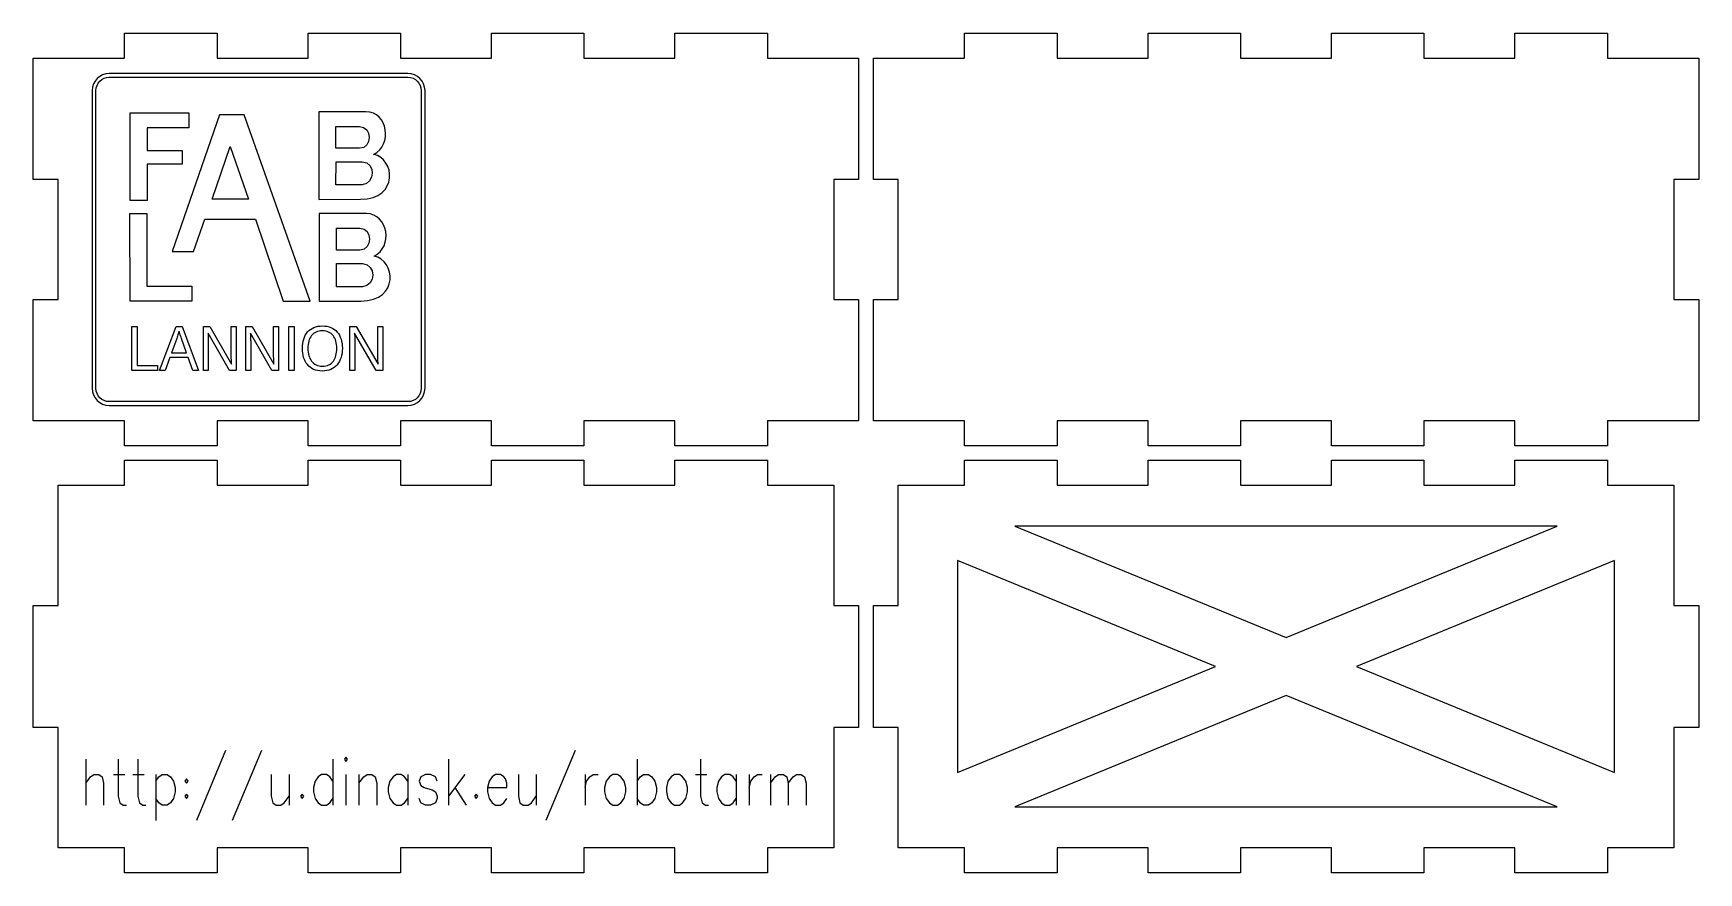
# Model space of a CAD drawing. Extents: x 868 to 1198, y 675 to 879.
# Drawn here: x 995.8 to 1197.6, y 675 to 776.8 of the extents above; entities that cross this region are included whole.
import ezdxf

# ---------------------------------------------------------------- set-up
doc = ezdxf.new("R2010")
doc.units = 0
doc.layers.add('Calque_1', color=7, linetype='CONTINUOUS')

msp = doc.modelspace()

# ---------------------------------------------------------------- linework, layer by layer
at = {"layer": 'Calque_1', "color": 1}
for p, q in [((1006.883517, 773.778364), (1006.883517, 776.778342)), ((1006.883517, 776.778342), (1018.094627, 776.778342)), ((1018.094627, 776.778342), (1018.094627, 773.778364)), ((1029.105739, 773.778364), (1029.105739, 776.778342)), ((1029.105739, 776.778342), (1040.316849, 776.778342)), ((1040.316849, 776.778342), (1040.316849, 773.778364)), ((1051.32796, 773.778364), (1051.32796, 776.778342)), ((1051.32796, 776.778342), (1062.539071, 776.778342)), ((1062.539071, 776.778342), (1062.539071, 773.778364)), ((1073.550182, 773.778364), (1073.550182, 776.778342)), ((1073.550182, 776.778342), (1084.761292, 776.778342)), ((1084.761292, 776.778342), (1084.761292, 773.778364)), ((1108.66174, 773.778338), (1108.66174, 776.778342)), ((1108.66174, 776.778342), (1119.87285, 776.778342)), ((1119.87285, 776.778342), (1119.87285, 773.778338)), ((1130.883962, 773.778338), (1130.883962, 776.778342)), ((1130.883962, 776.778342), (1142.095072, 776.778342)), ((1142.095072, 776.778342), (1142.095072, 773.778338)), ((1153.106184, 773.778338), (1153.106184, 776.778342)), ((1153.106184, 776.778342), (1164.317294, 776.778342)), ((1164.317294, 776.778342), (1164.317294, 773.778338)), ((1175.328406, 773.778338), (1175.328406, 776.778342)), ((1175.328406, 776.778342), (1186.539516, 776.778342)), ((1186.539516, 776.778342), (1186.539516, 773.778338)), ((995.822425, 773.778364), (1006.883517, 773.778364)), ((995.822425, 759.061684), (995.822425, 773.778364)), ((1018.094627, 773.778364), (1029.105739, 773.778364)), ((1040.316849, 773.778364), (1051.32796, 773.778364)), ((1062.539071, 773.778364), (1073.550182, 773.778364)), ((1084.761292, 773.778364), (1095.82241, 773.778364)), ((1095.82241, 773.778364), (1095.82241, 759.061684)), ((1097.600622, 773.778338), (1108.66174, 773.778338)), ((1097.600622, 759.061684), (1097.600622, 773.778338)), ((1119.87285, 773.778338), (1130.883962, 773.778338)), ((1142.095072, 773.778338), (1153.106184, 773.778338)), ((1164.317294, 773.778338), (1175.328406, 773.778338)), ((1186.539516, 773.778338), (1197.600634, 773.778338)), ((1197.600634, 773.778338), (1197.600634, 759.061684)), ((998.82243, 759.061684), (995.822425, 759.061684)), ((998.82243, 744.495022), (998.82243, 759.061684)), ((1095.82241, 759.061684), (1092.822406, 759.061684)), ((1092.822406, 759.061684), (1092.822406, 744.495022)), ((1100.600627, 759.061684), (1097.600622, 759.061684)), ((1100.600627, 744.495022), (1100.600627, 759.061684)), ((1197.600634, 759.061684), (1194.600629, 759.061684)), ((1194.600629, 759.061684), (1194.600629, 744.495022)), ((995.822425, 729.778341), (995.822425, 744.495022)), ((995.822425, 744.495022), (998.82243, 744.495022)), ((1092.822406, 744.495022), (1095.82241, 744.495022)), ((1095.82241, 744.495022), (1095.82241, 729.778341)), ((1097.600622, 729.778341), (1097.600622, 744.495022)), ((1097.600622, 744.495022), (1100.600627, 744.495022)), ((1194.600629, 744.495022), (1197.600634, 744.495022)), ((1197.600634, 744.495022), (1197.600634, 729.778341)), ((1006.883517, 729.778341), (995.822425, 729.778341)), ((1006.883517, 726.778363), (1006.883517, 729.778341)), ((1029.105739, 729.778341), (1018.094627, 729.778341)), ((1018.094627, 729.778341), (1018.094627, 726.778363)), ((1029.105739, 726.778363), (1029.105739, 729.778341)), ((1051.32796, 729.778341), (1040.316849, 729.778341)), ((1040.316849, 729.778341), (1040.316849, 726.778363)), ((1051.32796, 726.778363), (1051.32796, 729.778341)), ((1073.550182, 729.778341), (1062.539071, 729.778341)), ((1062.539071, 729.778341), (1062.539071, 726.778363)), ((1073.550182, 726.778363), (1073.550182, 729.778341)), ((1095.82241, 729.778341), (1084.761292, 729.778341)), ((1084.761292, 729.778341), (1084.761292, 726.778363)), ((1108.66174, 729.778341), (1097.600622, 729.778341)), ((1108.66174, 726.778336), (1108.66174, 729.778341)), ((1130.883962, 729.778341), (1119.87285, 729.778341)), ((1119.87285, 729.778341), (1119.87285, 726.778336)), ((1130.883962, 726.778336), (1130.883962, 729.778341)), ((1153.106184, 729.778341), (1142.095072, 729.778341)), ((1142.095072, 729.778341), (1142.095072, 726.778336)), ((1153.106184, 726.778336), (1153.106184, 729.778341)), ((1175.328406, 729.778341), (1164.317294, 729.778341)), ((1164.317294, 729.778341), (1164.317294, 726.778336)), ((1175.328406, 726.778336), (1175.328406, 729.778341)), ((1197.600634, 729.778341), (1186.539516, 729.778341)), ((1186.539516, 729.778341), (1186.539516, 726.778336)), ((1018.094627, 726.778363), (1006.883517, 726.778363)), ((1040.316849, 726.778363), (1029.105739, 726.778363)), ((1062.539071, 726.778363), (1051.32796, 726.778363)), ((1084.761292, 726.778363), (1073.550182, 726.778363)), ((1119.87285, 726.778336), (1108.66174, 726.778336)), ((1142.095072, 726.778336), (1130.883962, 726.778336)), ((1164.317294, 726.778336), (1153.106184, 726.778336)), ((1186.539516, 726.778336), (1175.328406, 726.778336)), ((1006.883517, 722.000147), (1006.883517, 725.000151)), ((1006.883517, 725.000151), (1018.094627, 725.000151)), ((1018.094627, 725.000151), (1018.094627, 722.000147)), ((1029.105739, 722.000147), (1029.105739, 725.000151)), ((1029.105739, 725.000151), (1040.316849, 725.000151)), ((1040.316849, 725.000151), (1040.316849, 722.000147)), ((1051.32796, 722.000147), (1051.32796, 725.000151)), ((1051.32796, 725.000151), (1062.539071, 725.000151)), ((1062.539071, 725.000151), (1062.539071, 722.000147)), ((1073.550182, 722.000147), (1073.550182, 725.000151)), ((1073.550182, 725.000151), (1084.761292, 725.000151)), ((1084.761292, 725.000151), (1084.761292, 722.000147)), ((1108.661751, 722.000147), (1108.661751, 725.000152)), ((1108.661751, 725.000152), (1119.872861, 725.000152)), ((1119.872861, 725.000152), (1119.872861, 722.000147)), ((1130.883973, 722.000147), (1130.883973, 725.000152)), ((1130.883973, 725.000152), (1142.095083, 725.000152)), ((1142.095083, 725.000152), (1142.095083, 722.000147)), ((1153.106195, 722.000147), (1153.106195, 725.000152)), ((1153.106195, 725.000152), (1164.317305, 725.000152)), ((1164.317305, 725.000152), (1164.317305, 722.000147)), ((1175.328416, 722.000147), (1175.328416, 725.000152)), ((1175.328416, 725.000152), (1186.539527, 725.000152)), ((1186.539527, 725.000152), (1186.539527, 722.000147)), ((998.82243, 722.000147), (1006.883517, 722.000147)), ((998.82243, 707.383479), (998.82243, 722.000147)), ((1018.094627, 722.000147), (1029.105739, 722.000147)), ((1040.316849, 722.000147), (1051.32796, 722.000147)), ((1062.539071, 722.000147), (1073.550182, 722.000147)), ((1084.761292, 722.000147), (1092.822406, 722.000147)), ((1092.822406, 722.000147), (1092.822406, 707.383479)), ((1100.600638, 722.000147), (1108.661751, 722.000147)), ((1100.600638, 707.383479), (1100.600638, 722.000147)), ((1119.872861, 722.000147), (1130.883973, 722.000147)), ((1142.095083, 722.000147), (1153.106195, 722.000147)), ((1164.317305, 722.000147), (1175.328416, 722.000147)), ((1186.539527, 722.000147), (1194.60064, 722.000147)), ((1194.60064, 722.000147), (1194.60064, 707.383479)), ((1114.73325, 717.012248), (1147.600983, 703.505851)), ((1180.46726, 717.012248), (1114.73325, 717.012248)), ((1147.600983, 703.505851), (1180.46726, 717.012248)), ((1139.069387, 700.000149), (1107.794658, 712.851834)), ((1107.794658, 712.851834), (1107.794658, 687.148489)), ((1187.406619, 712.851861), (1156.13189, 700.000149)), ((1187.406619, 687.148489), (1187.406619, 712.851861)), ((995.822425, 692.616818), (995.822425, 707.383479)), ((995.822425, 707.383479), (998.82243, 707.383479)), ((1092.822406, 707.383479), (1095.82241, 707.383479)), ((1095.82241, 707.383479), (1095.82241, 692.616818)), ((1097.600633, 692.616818), (1097.600633, 707.383479)), ((1097.600633, 707.383479), (1100.600638, 707.383479)), ((1194.60064, 707.383479), (1197.600645, 707.383479)), ((1197.600645, 707.383479), (1197.600645, 692.616818)), ((1107.794658, 687.148489), (1139.069387, 700.000149)), ((1156.13189, 700.000149), (1187.406619, 687.148489)), ((1147.600268, 696.494499), (1114.73325, 682.988049)), ((1180.46726, 682.988049), (1147.600268, 696.494499)), ((998.82243, 692.616818), (995.822425, 692.616818)), ((998.82243, 678.00015), (998.82243, 692.616818)), ((1095.82241, 692.616818), (1092.822406, 692.616818)), ((1092.822406, 692.616818), (1092.822406, 678.00015)), ((1100.600638, 692.616818), (1097.600633, 692.616818)), ((1100.600638, 678.00015), (1100.600638, 692.616818)), ((1197.600645, 692.616818), (1194.60064, 692.616818)), ((1194.60064, 692.616818), (1194.60064, 678.00015)), ((1114.73325, 682.988049), (1180.46726, 682.988049)), ((1006.883517, 678.00015), (998.82243, 678.00015)), ((1006.883517, 675.000145), (1006.883517, 678.00015)), ((1029.105739, 678.00015), (1018.094627, 678.00015)), ((1018.094627, 678.00015), (1018.094627, 675.000145)), ((1029.105739, 675.000145), (1029.105739, 678.00015)), ((1051.32796, 678.00015), (1040.316849, 678.00015)), ((1040.316849, 678.00015), (1040.316849, 675.000145)), ((1051.32796, 675.000145), (1051.32796, 678.00015)), ((1073.550182, 678.00015), (1062.539071, 678.00015)), ((1062.539071, 678.00015), (1062.539071, 675.000145)), ((1073.550182, 675.000145), (1073.550182, 678.00015)), ((1092.822406, 678.00015), (1084.761292, 678.00015)), ((1084.761292, 678.00015), (1084.761292, 675.000145)), ((1108.661751, 678.00015), (1100.600638, 678.00015)), ((1108.661751, 675.000146), (1108.661751, 678.00015)), ((1130.883973, 678.00015), (1119.872861, 678.00015)), ((1119.872861, 678.00015), (1119.872861, 675.000146)), ((1130.883973, 675.000146), (1130.883973, 678.00015)), ((1153.106195, 678.00015), (1142.095083, 678.00015)), ((1142.095083, 678.00015), (1142.095083, 675.000146)), ((1153.106195, 675.000146), (1153.106195, 678.00015)), ((1175.328416, 678.00015), (1164.317305, 678.00015)), ((1164.317305, 678.00015), (1164.317305, 675.000146)), ((1175.328416, 675.000146), (1175.328416, 678.00015)), ((1194.60064, 678.00015), (1186.539527, 678.00015)), ((1186.539527, 678.00015), (1186.539527, 675.000146)), ((1018.094627, 675.000145), (1006.883517, 675.000145)), ((1040.316849, 675.000145), (1029.105739, 675.000145)), ((1062.539071, 675.000145), (1051.32796, 675.000145)), ((1084.761292, 675.000145), (1073.550182, 675.000145)), ((1119.872861, 675.000146), (1108.661751, 675.000146)), ((1142.095083, 675.000146), (1130.883973, 675.000146)), ((1164.317305, 675.000146), (1153.106195, 675.000146)), ((1186.539527, 675.000146), (1175.328416, 675.000146))]:
    msp.add_line(p, q, dxfattribs=at)
at = {"layer": 'Calque_1', "color": 7}
for p, q in [((1041.203944, 771.904003), (1005.030878, 771.904003)), ((1005.030878, 771.443416), (1041.203944, 771.443416)), ((1005.030878, 771.443416), (1005.030878, 771.443416)), ((1002.953528, 769.82668), (1002.953528, 733.729946)), ((1003.414141, 733.729946), (1003.414141, 769.82668)), ((1042.820601, 769.82668), (1042.820601, 733.729946)), ((1043.281267, 733.729946), (1043.281267, 769.82668)), ((1007.541086, 767.128406), (1014.67629, 767.118087)), ((1007.541112, 756.494617), (1007.541086, 767.128406)), ((1018.384504, 766.901976), (1012.657334, 750.303975)), ((1014.67629, 767.118087), (1014.681581, 765.297066)), ((1021.370142, 766.909119), (1018.384504, 766.901976)), ((1021.370142, 766.907267), (1021.370142, 766.909119)), ((1029.386382, 744.298516), (1021.370142, 766.907267)), ((1030.409632, 767.271995), (1030.422596, 756.643551)), ((1036.124685, 767.271651), (1030.409632, 767.271995)), ((1009.6187, 765.307385), (1009.613408, 762.573339)), ((1014.681581, 765.297066), (1009.6187, 765.307385)), ((1032.494019, 765.487434), (1035.336094, 765.489233)), ((1032.494019, 762.830356), (1032.494019, 765.487434)), ((1017.474258, 756.668369), (1019.680725, 763.063348)), ((1019.680725, 763.063506), (1021.896187, 756.679216)), ((1019.680725, 763.063348), (1019.680725, 763.063506)), ((1035.336094, 762.830356), (1032.494019, 762.830356)), ((1009.613408, 762.573339), (1013.840233, 762.568048)), ((1013.840233, 760.895802), (1009.618568, 760.895802)), ((1009.618568, 760.895802), (1009.618568, 756.494617)), ((1013.840233, 762.568048), (1013.840233, 760.895802)), ((1032.49222, 758.397632), (1032.503015, 761.192955)), ((1032.503015, 761.192955), (1035.664627, 761.192955)), ((1021.896187, 756.679216), (1017.474258, 756.668369)), ((1035.664627, 758.397632), (1032.49222, 758.397632)), ((1007.535794, 754.925188), (1009.587717, 754.925188)), ((1007.54098, 744.312089), (1007.535794, 754.925188)), ((1009.618568, 756.494617), (1007.541112, 756.494617)), ((1009.587717, 754.925188), (1009.587717, 746.122791)), ((1030.422596, 756.643551), (1035.460369, 756.648578)), ((1030.460061, 754.930559), (1030.472497, 744.302088)), ((1036.174506, 754.930479), (1030.460061, 754.930559)), ((1015.240858, 750.303975), (1016.603462, 754.228593)), ((1016.603462, 754.228593), (1022.741795, 754.24288)), ((1022.741795, 754.24288), (1026.104517, 744.303807)), ((1032.544449, 753.145997), (1035.386444, 753.147796)), ((1032.544449, 750.488893), (1032.544449, 753.145997)), ((1012.657334, 750.303975), (1015.240858, 750.303975)), ((1032.54265, 746.056196), (1032.553418, 748.851571)), ((1035.386444, 750.488893), (1032.544449, 750.488893)), ((1032.553418, 748.851571), (1035.715057, 748.851571)), ((1009.587717, 746.122791), (1015.025063, 746.122791)), ((1015.025063, 746.122791), (1015.025063, 744.312089)), ((1035.715057, 746.056196), (1032.54265, 746.056196)), ((1015.025063, 744.312089), (1007.54098, 744.312089)), ((1026.104517, 744.303807), (1029.386382, 744.298516)), ((1030.472497, 744.302088), (1035.51019, 744.307379)), ((1007.742195, 735.902519), (1007.742195, 741.219321)), ((1007.742195, 741.219321), (1008.404342, 741.219321)), ((1008.404342, 741.219321), (1008.404342, 736.491191)), ((1011.125846, 735.902519), (1013.119375, 741.219321)), ((1013.119375, 741.219321), (1013.871692, 741.219321)), ((1013.871692, 741.219321), (1015.833974, 735.902519)), ((1016.437674, 735.902519), (1016.437674, 741.219321)), ((1016.437674, 741.219321), (1017.20732, 741.219321)), ((1017.20732, 741.219321), (1019.849158, 736.660974)), ((1019.807883, 737.732642), (1019.807883, 741.219321)), ((1019.807883, 741.219321), (1020.404148, 741.219321)), ((1020.404148, 741.219321), (1020.404148, 735.902519)), ((1021.568791, 735.902519), (1021.568791, 741.219321)), ((1021.568791, 741.219321), (1022.338464, 741.219321)), ((1022.338464, 741.219321), (1024.980249, 736.660974)), ((1024.938974, 737.732642), (1024.938974, 741.219321)), ((1024.938974, 741.219321), (1025.535292, 741.219321)), ((1025.535292, 741.219321), (1025.535292, 735.902519)), ((1026.77214, 735.902519), (1026.77214, 741.219321)), ((1026.77214, 741.219321), (1027.434286, 741.219321)), ((1027.434286, 741.219321), (1027.434286, 735.902519)), ((1034.188411, 735.902519), (1034.188411, 741.219321)), ((1034.188411, 741.219321), (1034.958057, 741.219321)), ((1034.958057, 741.219321), (1037.599816, 736.660974)), ((1037.558541, 737.732642), (1037.558541, 741.219321)), ((1037.558541, 741.219321), (1038.154859, 741.219321)), ((1038.154859, 741.219321), (1038.154859, 735.902519)), ((1013.198459, 739.766494), (1012.574413, 738.019371)), ((1014.401493, 738.019371), (1013.774008, 739.774035)), ((1013.774008, 739.774035), (1013.774643, 739.774035)), ((1019.606033, 735.902519), (1016.991923, 740.430572)), ((1017.027113, 739.434442), (1017.027113, 735.902519)), ((1024.737044, 735.902519), (1022.122988, 740.430572)), ((1022.158177, 739.434442), (1022.158177, 735.902519)), ((1032.593106, 738.585421), (1032.593106, 738.585421)), ((1033.269116, 738.585421), (1033.269116, 738.585421)), ((1037.356638, 735.902519), (1034.742554, 740.430572)), ((1034.777744, 739.434442), (1034.777744, 735.902519)), ((1008.404342, 736.491191), (1010.872798, 736.491191)), ((1010.872798, 736.491191), (1010.872798, 735.902519)), ((1012.373965, 737.457131), (1011.812387, 735.902519)), ((1014.599746, 737.457131), (1012.373965, 737.457131)), ((1012.574413, 738.019371), (1014.401493, 738.019371)), ((1015.157911, 735.902519), (1014.599746, 737.457131)), ((1010.872798, 735.902519), (1007.742195, 735.902519)), ((1011.812387, 735.902519), (1011.125846, 735.902519)), ((1015.833974, 735.902519), (1015.157911, 735.902519)), ((1017.027113, 735.902519), (1016.437674, 735.902519)), ((1019.606774, 735.902519), (1019.606033, 735.902519)), ((1020.404148, 735.902519), (1019.606774, 735.902519)), ((1022.158177, 735.902519), (1021.568791, 735.902519)), ((1024.737865, 735.902519), (1024.737044, 735.902519)), ((1025.535292, 735.902519), (1024.737865, 735.902519)), ((1027.434286, 735.902519), (1026.77214, 735.902519)), ((1034.777744, 735.902519), (1034.188411, 735.902519)), ((1037.357431, 735.902519), (1037.356638, 735.902519)), ((1038.154859, 735.902519), (1037.357431, 735.902519)), ((1041.203944, 732.113236), (1005.030878, 732.113236)), ((1005.030878, 731.652676), (1041.203944, 731.652676)), ((1002.179431, 688.759405), (1002.179431, 683.203155)), ((1006.120106, 688.759405), (1006.120106, 684.261488)), ((1008.484511, 688.759405), (1008.484511, 684.261488)), ((1019.124333, 689.817738), (1015.577725, 681.351071)), ((1023.459075, 689.817738), (1019.912468, 681.351071)), ((1032.12856, 688.759405), (1032.12856, 683.203155)), ((1033.70483, 689.023988), (1033.507796, 688.759405)), ((1033.507796, 688.759405), (1033.70483, 688.494821)), ((1033.901864, 688.759405), (1033.70483, 689.023988)), ((1033.70483, 688.494821), (1033.901864, 688.759405)), ((1046.117956, 688.759405), (1046.117956, 683.203155)), ((1061.486588, 689.817738), (1057.939981, 681.351071)), ((1068.97387, 688.759405), (1068.97387, 683.203155)), ((1076.658186, 688.759405), (1076.658186, 684.261488)), ((1002.179431, 685.848988), (1002.770532, 686.642738)), ((1002.770532, 686.642738), (1003.1646, 686.907321)), ((1003.1646, 686.907321), (1003.755701, 686.907321)), ((1003.755701, 686.907321), (1004.149768, 686.642738)), ((1004.149768, 686.642738), (1004.346802, 685.848988)), ((1005.529004, 686.907321), (1006.908241, 686.907321)), ((1007.893409, 686.907321), (1009.272646, 686.907321)), ((1010.651882, 686.907321), (1010.651882, 681.351071)), ((1010.651882, 686.113571), (1011.045949, 686.642738)), ((1011.045949, 686.642738), (1011.440017, 686.907321)), ((1011.440017, 686.907321), (1012.031118, 686.907321)), ((1012.031118, 686.907321), (1012.425186, 686.642738)), ((1012.425186, 686.642738), (1012.819253, 686.113571)), ((1012.819253, 686.113571), (1013.016287, 685.319821)), ((1014.395523, 686.378155), (1014.198489, 686.113571)), ((1014.198489, 686.113571), (1014.395523, 685.848988)), ((1014.592557, 686.113571), (1014.395523, 686.378155)), ((1014.395523, 685.848988), (1014.592557, 686.113571)), ((1024.641278, 686.907321), (1024.641278, 684.261488)), ((1026.808649, 686.907321), (1026.808649, 683.203155)), ((1029.961189, 686.113571), (1029.764155, 685.319821)), ((1030.355256, 686.642738), (1029.961189, 686.113571)), ((1030.749324, 686.907321), (1030.355256, 686.642738)), ((1031.340425, 686.907321), (1030.749324, 686.907321)), ((1031.734493, 686.642738), (1031.340425, 686.907321)), ((1032.12856, 686.113571), (1031.734493, 686.642738)), ((1033.70483, 686.907321), (1033.70483, 683.203155)), ((1035.2811, 686.907321), (1035.2811, 683.203155)), ((1035.2811, 685.848988), (1035.872201, 686.642738)), ((1035.872201, 686.642738), (1036.266269, 686.907321)), ((1036.266269, 686.907321), (1036.85737, 686.907321)), ((1036.85737, 686.907321), (1037.251437, 686.642738)), ((1037.251437, 686.642738), (1037.448471, 685.848988)), ((1039.024741, 686.113571), (1038.827707, 685.319821)), ((1039.418809, 686.642738), (1039.024741, 686.113571)), ((1039.812876, 686.907321), (1039.418809, 686.642738)), ((1040.403977, 686.907321), (1039.812876, 686.907321)), ((1040.798045, 686.642738), (1040.403977, 686.907321)), ((1041.192112, 686.113571), (1040.798045, 686.642738)), ((1041.192112, 686.907321), (1041.192112, 683.203155)), ((1042.768382, 686.642738), (1042.571349, 686.113571)), ((1042.571349, 686.113571), (1042.768382, 685.584405)), ((1043.359484, 686.907321), (1042.768382, 686.642738)), ((1043.950585, 686.907321), (1043.359484, 686.907321)), ((1044.541686, 686.642738), (1043.950585, 686.907321)), ((1044.73872, 686.113571), (1044.541686, 686.642738)), ((1048.088293, 686.907321), (1046.117956, 684.261488)), ((1051.0438, 686.113571), (1050.846766, 685.319821)), ((1051.437867, 686.642738), (1051.0438, 686.113571)), ((1051.831935, 686.907321), (1051.437867, 686.642738)), ((1052.423036, 686.907321), (1051.831935, 686.907321)), ((1052.817103, 686.642738), (1052.423036, 686.907321)), ((1053.014137, 686.378155), (1052.817103, 686.642738)), ((1053.211171, 685.848988), (1053.014137, 686.378155)), ((1054.590407, 686.907321), (1054.590407, 684.261488)), ((1056.757778, 686.907321), (1056.757778, 683.203155)), ((1062.668791, 686.907321), (1062.668791, 683.203155)), ((1062.668791, 685.319821), (1062.865824, 686.113571)), ((1062.865824, 686.113571), (1063.259892, 686.642738)), ((1063.259892, 686.642738), (1063.653959, 686.907321)), ((1063.653959, 686.907321), (1064.245061, 686.907321)), ((1065.230229, 686.113571), (1065.033196, 685.319821)), ((1065.624297, 686.642738), (1065.230229, 686.113571)), ((1066.018364, 686.907321), (1065.624297, 686.642738)), ((1066.609465, 686.907321), (1066.018364, 686.907321)), ((1067.003533, 686.642738), (1066.609465, 686.907321)), ((1067.3976, 686.113571), (1067.003533, 686.642738)), ((1067.594634, 685.319821), (1067.3976, 686.113571)), ((1068.97387, 686.113571), (1069.367938, 686.642738)), ((1069.367938, 686.642738), (1069.762005, 686.907321)), ((1069.762005, 686.907321), (1070.353107, 686.907321)), ((1070.353107, 686.907321), (1070.747174, 686.642738)), ((1070.747174, 686.642738), (1071.141242, 686.113571)), ((1071.141242, 686.113571), (1071.338275, 685.319821)), ((1072.717512, 686.113571), (1072.520478, 685.319821)), ((1073.111579, 686.642738), (1072.717512, 686.113571)), ((1073.505647, 686.907321), (1073.111579, 686.642738)), ((1074.096748, 686.907321), (1073.505647, 686.907321)), ((1074.490815, 686.642738), (1074.096748, 686.907321)), ((1074.884883, 686.113571), (1074.490815, 686.642738)), ((1075.081917, 685.319821), (1074.884883, 686.113571)), ((1076.067085, 686.907321), (1077.446321, 686.907321)), ((1078.825558, 686.113571), (1078.628524, 685.319821)), ((1079.219625, 686.642738), (1078.825558, 686.113571)), ((1079.613693, 686.907321), (1079.219625, 686.642738)), ((1080.204794, 686.907321), (1079.613693, 686.907321)), ((1080.598861, 686.642738), (1080.204794, 686.907321)), ((1080.992929, 686.113571), (1080.598861, 686.642738)), ((1080.992929, 686.907321), (1080.992929, 683.203155)), ((1082.569199, 686.907321), (1082.569199, 683.203155)), ((1082.569199, 685.319821), (1082.766233, 686.113571)), ((1082.766233, 686.113571), (1083.1603, 686.642738)), ((1083.1603, 686.642738), (1083.554368, 686.907321)), ((1083.554368, 686.907321), (1084.145469, 686.907321)), ((1085.130638, 686.907321), (1085.130638, 683.203155)), ((1085.130638, 685.848988), (1085.721739, 686.642738)), ((1085.721739, 686.642738), (1086.115806, 686.907321)), ((1086.115806, 686.907321), (1086.706907, 686.907321)), ((1086.706907, 686.907321), (1087.100975, 686.642738)), ((1087.100975, 686.642738), (1087.298009, 685.848988)), ((1087.298009, 685.848988), (1087.88911, 686.642738)), ((1087.88911, 686.642738), (1088.283177, 686.907321)), ((1088.283177, 686.907321), (1088.874279, 686.907321)), ((1088.874279, 686.907321), (1089.268346, 686.642738)), ((1089.268346, 686.642738), (1089.46538, 685.848988)), ((1004.346802, 685.848988), (1004.346802, 683.203155)), ((1006.120106, 684.261488), (1006.317139, 683.467738)), ((1008.484511, 684.261488), (1008.681544, 683.467738)), ((1013.016287, 684.790655), (1012.819253, 683.996905)), ((1013.016287, 685.319821), (1013.016287, 684.790655)), ((1014.395523, 684.526071), (1014.198489, 684.261488)), ((1014.198489, 684.261488), (1014.395523, 683.996905)), ((1014.592557, 684.261488), (1014.395523, 684.526071)), ((1014.395523, 683.996905), (1014.592557, 684.261488)), ((1024.641278, 684.261488), (1024.838312, 683.467738)), ((1026.217548, 683.467738), (1026.808649, 684.261488)), ((1028.384919, 684.526071), (1028.187885, 684.261488)), ((1028.187885, 684.261488), (1028.384919, 683.996905)), ((1028.581953, 684.261488), (1028.384919, 684.526071)), ((1028.384919, 683.996905), (1028.581953, 684.261488)), ((1029.764155, 685.319821), (1029.764155, 684.790655)), ((1029.764155, 684.790655), (1029.961189, 683.996905)), ((1037.448471, 685.848988), (1037.448471, 683.203155)), ((1038.827707, 685.319821), (1038.827707, 684.790655)), ((1038.827707, 684.790655), (1039.024741, 683.996905)), ((1042.768382, 685.584405), (1043.16245, 685.319821)), ((1043.16245, 685.319821), (1044.147619, 685.055238)), ((1044.147619, 685.055238), (1044.541686, 684.790655)), ((1044.541686, 684.790655), (1044.73872, 684.261488)), ((1044.73872, 684.261488), (1044.73872, 683.996905)), ((1046.906091, 685.319821), (1048.285327, 683.203155)), ((1049.46753, 684.526071), (1049.270496, 684.261488)), ((1049.270496, 684.261488), (1049.46753, 683.996905)), ((1049.664563, 684.261488), (1049.46753, 684.526071)), ((1049.46753, 683.996905), (1049.664563, 684.261488)), ((1050.846766, 685.319821), (1053.211171, 685.319821)), ((1050.846766, 685.319821), (1050.846766, 684.790655)), ((1050.846766, 684.790655), (1051.0438, 683.996905)), ((1053.211171, 685.319821), (1053.211171, 685.848988)), ((1054.590407, 684.261488), (1054.787441, 683.467738)), ((1056.166677, 683.467738), (1056.757778, 684.261488)), ((1065.033196, 685.319821), (1065.033196, 684.790655)), ((1065.033196, 684.790655), (1065.230229, 683.996905)), ((1067.3976, 683.996905), (1067.594634, 684.790655)), ((1067.594634, 684.790655), (1067.594634, 685.319821)), ((1071.338275, 684.790655), (1071.141242, 683.996905)), ((1071.338275, 685.319821), (1071.338275, 684.790655)), ((1072.520478, 685.319821), (1072.520478, 684.790655)), ((1072.520478, 684.790655), (1072.717512, 683.996905)), ((1074.884883, 683.996905), (1075.081917, 684.790655)), ((1075.081917, 684.790655), (1075.081917, 685.319821)), ((1076.658186, 684.261488), (1076.85522, 683.467738)), ((1078.628524, 685.319821), (1078.628524, 684.790655)), ((1078.628524, 684.790655), (1078.825558, 683.996905)), ((1087.298009, 685.848988), (1087.298009, 683.203155)), ((1089.46538, 685.848988), (1089.46538, 683.203155)), ((1006.317139, 683.467738), (1006.711207, 683.203155)), ((1006.711207, 683.203155), (1007.105274, 683.203155)), ((1008.681544, 683.467738), (1009.075612, 683.203155)), ((1009.075612, 683.203155), (1009.469679, 683.203155)), ((1011.045949, 683.467738), (1010.651882, 683.996905)), ((1011.440017, 683.203155), (1011.045949, 683.467738)), ((1012.031118, 683.203155), (1011.440017, 683.203155)), ((1012.425186, 683.467738), (1012.031118, 683.203155)), ((1012.819253, 683.996905), (1012.425186, 683.467738)), ((1024.838312, 683.467738), (1025.232379, 683.203155)), ((1025.232379, 683.203155), (1025.82348, 683.203155)), ((1025.82348, 683.203155), (1026.217548, 683.467738)), ((1029.961189, 683.996905), (1030.355256, 683.467738)), ((1030.355256, 683.467738), (1030.749324, 683.203155)), ((1030.749324, 683.203155), (1031.340425, 683.203155)), ((1031.340425, 683.203155), (1031.734493, 683.467738)), ((1031.734493, 683.467738), (1032.12856, 683.996905)), ((1039.024741, 683.996905), (1039.418809, 683.467738)), ((1039.418809, 683.467738), (1039.812876, 683.203155)), ((1039.812876, 683.203155), (1040.403977, 683.203155)), ((1040.403977, 683.203155), (1040.798045, 683.467738)), ((1040.798045, 683.467738), (1041.192112, 683.996905)), ((1042.768382, 683.467738), (1042.571349, 683.996905)), ((1043.359484, 683.203155), (1042.768382, 683.467738)), ((1043.950585, 683.203155), (1043.359484, 683.203155)), ((1044.541686, 683.467738), (1043.950585, 683.203155)), ((1044.73872, 683.996905), (1044.541686, 683.467738)), ((1051.0438, 683.996905), (1051.437867, 683.467738)), ((1051.437867, 683.467738), (1051.831935, 683.203155)), ((1051.831935, 683.203155), (1052.423036, 683.203155)), ((1052.423036, 683.203155), (1052.817103, 683.467738)), ((1052.817103, 683.467738), (1053.211171, 683.996905)), ((1054.787441, 683.467738), (1055.181508, 683.203155)), ((1055.181508, 683.203155), (1055.77261, 683.203155)), ((1055.77261, 683.203155), (1056.166677, 683.467738)), ((1065.230229, 683.996905), (1065.624297, 683.467738)), ((1065.624297, 683.467738), (1066.018364, 683.203155)), ((1066.018364, 683.203155), (1066.609465, 683.203155)), ((1066.609465, 683.203155), (1067.003533, 683.467738)), ((1067.003533, 683.467738), (1067.3976, 683.996905)), ((1069.367938, 683.467738), (1068.97387, 683.996905)), ((1069.762005, 683.203155), (1069.367938, 683.467738)), ((1070.353107, 683.203155), (1069.762005, 683.203155)), ((1070.747174, 683.467738), (1070.353107, 683.203155)), ((1071.141242, 683.996905), (1070.747174, 683.467738)), ((1072.717512, 683.996905), (1073.111579, 683.467738)), ((1073.111579, 683.467738), (1073.505647, 683.203155)), ((1073.505647, 683.203155), (1074.096748, 683.203155)), ((1074.096748, 683.203155), (1074.490815, 683.467738)), ((1074.490815, 683.467738), (1074.884883, 683.996905)), ((1076.85522, 683.467738), (1077.249288, 683.203155)), ((1077.249288, 683.203155), (1077.643355, 683.203155)), ((1078.825558, 683.996905), (1079.219625, 683.467738)), ((1079.219625, 683.467738), (1079.613693, 683.203155)), ((1079.613693, 683.203155), (1080.204794, 683.203155)), ((1080.204794, 683.203155), (1080.598861, 683.467738)), ((1080.598861, 683.467738), (1080.992929, 683.996905))]:
    msp.add_line(p, q, dxfattribs=at)
for points in [[(1005.030878, 771.904003), (1003.883962, 771.904003), (1002.953528, 770.973569), (1002.953528, 769.82668)], [(1003.414141, 769.82668), (1003.414141, 770.726343), (1004.131215, 771.443416), (1005.030878, 771.443416)], [(1043.281267, 769.82668), (1043.281267, 770.973569), (1042.350833, 771.904003), (1041.203944, 771.904003)], [(1041.203944, 771.443416), (1042.10358, 771.443416), (1042.820601, 770.726343), (1042.820601, 769.82668)], [(1037.052896, 762.09746), (1039.373662, 763.195534), (1038.808433, 767.225905), (1036.124685, 767.271651)], [(1035.336094, 765.489233), (1036.8906, 765.484206), (1036.904914, 762.839537), (1035.336094, 762.830356)], [(1035.460369, 756.648578), (1040.175297, 756.695594), (1039.630096, 761.612875), (1037.052896, 762.09746)], [(1035.664627, 761.192955), (1037.359363, 761.099928), (1037.254826, 758.528945), (1035.664627, 758.397632)], [(1037.102717, 749.756288), (1039.423536, 750.854414), (1038.858307, 754.884786), (1036.174506, 754.930479)], [(1035.386444, 753.147796), (1036.940977, 753.142505), (1036.955344, 750.498047), (1035.386444, 750.488893)], [(1035.51019, 744.307379), (1040.225171, 744.354449), (1039.679944, 749.27173), (1037.102717, 749.756288)], [(1035.715057, 748.851571), (1037.409739, 748.758438), (1037.305308, 746.187508), (1035.715057, 746.056196)], [(1013.455026, 740.570219), (1013.438886, 740.512381), (1013.416952, 740.440705), (1013.389145, 740.355192)], [(1013.486379, 740.675894), (1013.481881, 740.663458), (1013.471298, 740.628136), (1013.455026, 740.570219)], [(1013.514584, 740.570219), (1013.498444, 740.62811), (1013.488919, 740.663326), (1013.486379, 740.675894)], [(1013.580465, 740.358923), (1013.555065, 740.444463), (1013.533131, 740.514921), (1013.514584, 740.570219)], [(1028.581864, 739.7099), (1028.688173, 740.044492), (1028.844198, 740.32876), (1029.049938, 740.562705)], [(1029.049938, 740.562705), (1029.255625, 740.799189), (1029.508699, 740.980323), (1029.809133, 741.10608)], [(1030.08303, 740.558948), (1029.863505, 740.458327), (1029.679752, 740.314923), (1029.531797, 740.128762)], [(1029.809133, 741.10608), (1030.111896, 741.234376), (1030.458606, 741.298538), (1030.849237, 741.298538)], [(1030.849237, 740.70984), (1030.55801, 740.70984), (1030.302608, 740.659542), (1030.08303, 740.558948)], [(1030.849237, 741.298538), (1031.237513, 741.298538), (1031.581921, 741.234376), (1031.882408, 741.10608)], [(1031.601553, 740.558948), (1031.384304, 740.659542), (1031.133505, 740.70984), (1030.849237, 740.70984)], [(1032.145827, 740.128762), (1032.000227, 740.314923), (1031.818802, 740.458327), (1031.601553, 740.558948)], [(1031.882408, 741.10608), (1032.185171, 740.977757), (1032.438245, 740.795379), (1032.641657, 740.558948)], [(1032.641657, 740.558948), (1032.847317, 740.322463), (1033.003316, 740.036925), (1033.109678, 739.702359)], [(1013.299028, 740.072141), (1013.266616, 739.969006), (1013.23312, 739.867142), (1013.198459, 739.766494)], [(1013.389145, 740.355192), (1013.363745, 740.269626), (1013.333714, 740.175275), (1013.299028, 740.072141)], [(1013.667142, 740.079708), (1013.634731, 740.182869), (1013.605838, 740.275923), (1013.580465, 740.358923)], [(1013.774643, 739.774035), (1013.73768, 739.874682), (1013.701829, 739.976573), (1013.667142, 740.079708)], [(1016.991923, 740.430572), (1016.996421, 740.307329), (1017.002242, 740.185356), (1017.009385, 740.064653)], [(1017.009385, 740.064653), (1017.013883, 739.961466), (1017.017587, 739.852008), (1017.020233, 739.736358)], [(1017.020233, 739.736358), (1017.024731, 739.623169), (1017.027113, 739.522522), (1017.027113, 739.434442)], [(1022.122988, 740.430572), (1022.127485, 740.307329), (1022.133306, 740.185356), (1022.14045, 740.064653)], [(1022.14045, 740.064653), (1022.144948, 739.961466), (1022.148652, 739.852008), (1022.151298, 739.736358)], [(1022.151298, 739.736358), (1022.155796, 739.623169), (1022.158177, 739.522522), (1022.158177, 739.434442)], [(1028.422346, 738.585421), (1028.422346, 739.000499), (1028.475501, 739.375308), (1028.581864, 739.7099)], [(1028.574931, 737.479806), (1028.473199, 737.816938), (1028.422346, 738.18545), (1028.422346, 738.585421)], [(1029.202417, 739.457038), (1029.130768, 739.195444), (1029.094944, 738.904905), (1029.094944, 738.585421)], [(1029.094944, 738.585421), (1029.094944, 738.265963), (1029.131932, 737.97291), (1029.20591, 737.706263)], [(1029.531797, 740.128762), (1029.38617, 739.942601), (1029.276368, 739.71871), (1029.202417, 739.457038)], [(1032.4787, 739.457038), (1032.404722, 739.71871), (1032.293783, 739.942601), (1032.145827, 740.128762)], [(1032.593106, 738.585421), (1032.593106, 738.904905), (1032.554979, 739.195444), (1032.4787, 739.457038)], [(1032.489098, 737.713724), (1032.558419, 737.980398), (1032.593106, 738.270963), (1032.593106, 738.585421)], [(1033.269116, 738.585421), (1033.269116, 738.170342), (1033.213686, 737.792994), (1033.102772, 737.453374)], [(1033.109678, 739.702359), (1033.215988, 739.367794), (1033.269116, 738.995472), (1033.269116, 738.585421)], [(1034.742554, 740.430572), (1034.747052, 740.307329), (1034.752873, 740.185356), (1034.760017, 740.064653)], [(1034.760017, 740.064653), (1034.764515, 739.961466), (1034.768219, 739.852008), (1034.770865, 739.736358)], [(1034.770865, 739.736358), (1034.775362, 739.623169), (1034.777744, 739.522522), (1034.777744, 739.434442)], [(1019.814762, 737.374158), (1019.810265, 737.499941), (1019.807883, 737.619427), (1019.807883, 737.732642)], [(1019.828521, 737.030808), (1019.824023, 737.136404), (1019.819525, 737.250862), (1019.814762, 737.374158)], [(1019.849158, 736.660974), (1019.842015, 736.784217), (1019.835135, 736.907513), (1019.828521, 737.030808)], [(1024.945854, 737.374158), (1024.941356, 737.499941), (1024.938974, 737.619427), (1024.938974, 737.732642)], [(1024.959612, 737.030808), (1024.955114, 737.136404), (1024.950616, 737.250862), (1024.945854, 737.374158)], [(1024.980249, 736.660974), (1024.973106, 736.784217), (1024.966226, 736.907513), (1024.959612, 737.030808)], [(1029.029062, 736.6043), (1028.828005, 736.850892), (1028.676637, 737.142727), (1028.574931, 737.479806)], [(1029.784924, 736.030789), (1029.482108, 736.16914), (1029.230146, 736.360301), (1029.029062, 736.6043)], [(1029.20591, 737.706263), (1029.282189, 737.442077), (1029.393102, 737.213133), (1029.538703, 737.019458)], [(1029.538703, 737.019458), (1029.686658, 736.828296), (1029.869273, 736.678595), (1030.086523, 736.570407)], [(1030.086523, 736.570407), (1030.306047, 736.464732), (1030.557984, 736.411895), (1030.842331, 736.411895)], [(1030.842331, 736.411895), (1031.147369, 736.411895), (1031.409704, 736.466002), (1031.629281, 736.57419)], [(1031.629281, 736.57419), (1031.851187, 736.682326), (1032.032639, 736.832), (1032.173609, 737.023162)], [(1032.627713, 736.581731), (1032.419698, 736.340246), (1032.165486, 736.154085), (1031.865025, 736.023275)], [(1032.173609, 737.023162), (1032.316907, 737.216916), (1032.422052, 737.447104), (1032.489098, 737.713724)], [(1033.102772, 737.453374), (1032.994135, 737.113755), (1032.835755, 736.823216), (1032.627713, 736.581731)], [(1037.56542, 737.374158), (1037.560922, 737.499941), (1037.558541, 737.619427), (1037.558541, 737.732642)], [(1037.579179, 737.030808), (1037.574681, 737.136404), (1037.570183, 737.250862), (1037.56542, 737.374158)], [(1037.599816, 736.660974), (1037.592672, 736.784217), (1037.585793, 736.907513), (1037.579179, 737.030808)], [(1030.842331, 735.827007), (1030.440112, 735.827007), (1030.08766, 735.894952), (1029.784924, 736.030789)], [(1031.865025, 736.023275), (1031.564591, 735.892439), (1031.223702, 735.827007), (1030.842331, 735.827007)], [(1002.953528, 733.729946), (1002.953528, 732.583136), (1003.883962, 731.652676), (1005.030878, 731.652676)], [(1005.030878, 732.113236), (1004.131215, 732.113236), (1003.414141, 732.830363), (1003.414141, 733.729946)], [(1041.203944, 731.652676), (1042.350833, 731.652676), (1043.281267, 732.583136), (1043.281267, 733.729946)], [(1042.820601, 733.729946), (1042.820601, 732.830363), (1042.10358, 732.113236), (1041.203944, 732.113236)]]:
    msp.add_open_spline(points, degree=3, dxfattribs=at)

doc.saveas('drawing.dxf')
